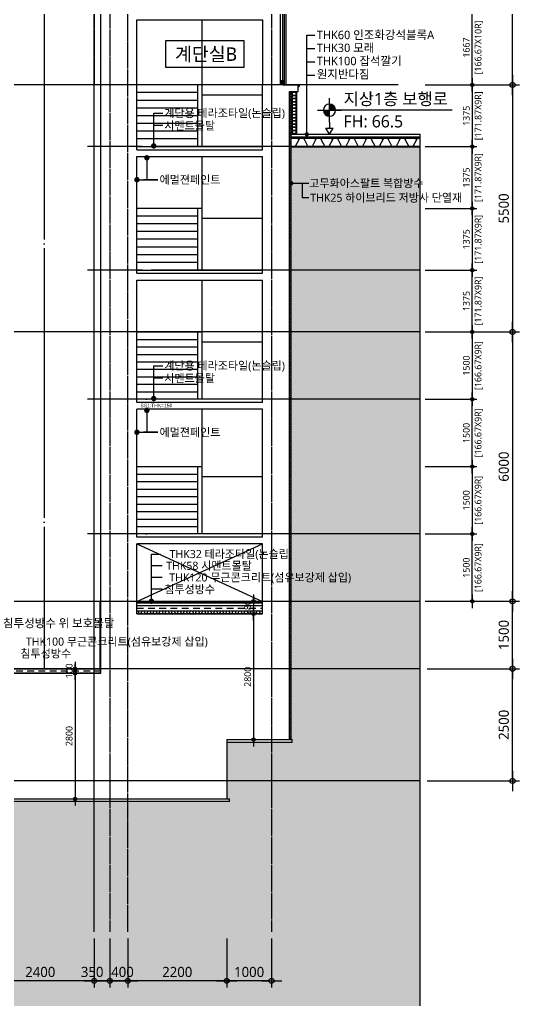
# Model space of a CAD drawing. Header units: millimetres. Extents: x 81033 to 452328, y -17390 to 42241.
# Drawn here: x 351271 to 362398, y -6043 to 15798 of the extents above; entities that cross this region are included whole.
import ezdxf
from ezdxf.enums import TextEntityAlignment as Align

# ---------------------------------------------------------------- set-up
doc = ezdxf.new("R2010")
doc.units = ezdxf.units.MM
doc.header["$LTSCALE"] = 100
doc.header["$MEASUREMENT"] = 0
doc.header["$PDSIZE"] = -10
doc.linetypes.add('CEN', pattern=[62, 60, -1, 0, -1])
doc.linetypes.add('HID', pattern=[2.5, 1.5, -1])
doc.layers.get('0').update_dxf_attribs({"linetype": 'CONTINUOUS'})
doc.layers.get('Defpoints').update_dxf_attribs({"color": 171, "linetype": 'CONTINUOUS'})
for name, color, linetype in [('CEN', 1, 'CEN'), ('CEN(ST)', 1, 'CEN'), ('CON', 2, 'CONTINUOUS'), ('FIN', 8, 'CONTINUOUS'), ('FIN(아스콘)', 3, 'CONTINUOUS'), ('FIN(패널-T75 글라스울)', 6, 'CONTINUOUS'), ('FIN-2', 9, 'CONTINUOUS'), ('HAT 254', 254, 'CONTINUOUS'), ('HAT-252', 252, 'CONTINUOUS'), ('INS', 251, 'BATTING'), ('LED', 7, 'CONTINUOUS'), ('NDIM', 7, 'CONTINUOUS'), ('SYM', 7, 'CONTINUOUS'), ('TEXT(AXIS)', 2, 'CONTINUOUS'), ('TEXT(MIN)', 7, 'CONTINUOUS'), ('TEXT(노트)', 7, 'CONTINUOUS'), ('TEXT(실명)', 3, 'CONTINUOUS'), ('WAL', 3, 'CONTINUOUS'), ('wire-meshes', 1, 'CONTINUOUS'), ('배수판', 5, 'CONTINUOUS'), ('스틸', 8, 'CONTINUOUS')]:
    doc.layers.add(name, color=color, linetype=linetype)
doc.styles.add('CGS', font='cgse', dxfattribs={"bigfont": 'cgs'})
doc.styles.add('나눔바른고딕', font='NanumBarunGothic.ttf')
doc.linetypes.add('BATTING', pattern='A,0.0001,-0.1,[134,ltypeshp.shx,S=0.1,R=0,X=-0.1,Y=0],-0.2,[134,ltypeshp.shx,S=0.1,R=180,X=0.1,Y=0],-0.1', length=0.4001)
doc.dimstyles.new('NDIM 1200', dxfattribs={"dimscale": 75, "dimtxt": 3, "dimasz": 1, "dimexe": 2, "dimexo": 2, "dimgap": 1, "dimtad": 1, "dimdec": 0, "dimdsep": 46, "dimtxsty": 'CGS', "dimblk": 'DOT0', "dimcen": 1, "dimdle": 8, "dimclrd": 256, "dimclre": 256, "dimclrt": 256, "dimadec": 0, "dimazin": 0, "dimtfac": 1, "dimtdec": 0, "dimtix": 1, "dimtmove": 2, "dimatfit": 3, "dimldrblk": 'DOT0', "dimfxl": 1, "dimtolj": 1, "dimtzin": 0, "dimlwd": -1, "dimlwe": -1, "dimarcsym": 0})

# ---------------------------------------------------------------- blocks, each defined once
blk = doc.blocks.new('DOT0')
blk.add_line((-3, 0), (3, 0))
at = {"color": 6}
blk.add_circle((0, 0), 0.75, dxfattribs=at)
blk = doc.blocks.new('*D1021')
at = {"layer": 'Defpoints', "color": 0, "ltscale": 0.4, "transparency": 16777216}
for p in [(360198, 5844), (360198, 4344), (361348, 4344)]:
    blk.add_point(p, dxfattribs=at)
at = {"layer": 'NDIM', "ltscale": 0.4, "transparency": 16777216}
for p, q in [((360298, 5844), (361448, 5844)), ((361348, 5794), (361348, 4394)), ((360298, 4344), (361448, 4344))]:
    blk.add_line(p, q, dxfattribs=at)
at = {"layer": 'NDIM', "ltscale": 0.4, "transparency": 16777216, "xscale": 50, "yscale": 50, "zscale": 50}
for p, rotation in [((361348, 5844), 90), ((361348, 4344), 270)]:
    blk.add_blockref('DOT0', p, dxfattribs=dict(at, rotation=rotation))
at = {"layer": 'NDIM', "ltscale": 0.4, "transparency": 16777216, "char_height": 150, "attachment_point": 5, "rotation": 90, "style": '나눔바른고딕'}
for s, insert in [('\\A1;[166.67X9R]', (361495, 5094)), ('\\A1;1500', (361217, 5094))]:
    blk.add_mtext(s, dxfattribs=dict(at, insert=insert))
blk = doc.blocks.new('*D1022')
at = {"layer": 'Defpoints', "color": 0, "ltscale": 0.4, "transparency": 16777216}
for p in [(360198, 8844), (360198, 7344), (361348, 7344)]:
    blk.add_point(p, dxfattribs=at)
at = {"layer": 'NDIM', "ltscale": 0.4, "transparency": 16777216}
for p, q in [((360298, 8844), (361448, 8844)), ((361348, 8794), (361348, 7394)), ((360298, 7344), (361448, 7344))]:
    blk.add_line(p, q, dxfattribs=at)
at = {"layer": 'NDIM', "ltscale": 0.4, "transparency": 16777216, "xscale": 50, "yscale": 50, "zscale": 50}
for p, rotation in [((361348, 8844), 90), ((361348, 7344), 270)]:
    blk.add_blockref('DOT0', p, dxfattribs=dict(at, rotation=rotation))
at = {"layer": 'NDIM', "ltscale": 0.4, "transparency": 16777216, "char_height": 150, "attachment_point": 5, "rotation": 90, "style": '나눔바른고딕'}
for s, insert in [('\\A1;[166.67X9R]', (361495, 8094)), ('\\A1;1500', (361217, 8094))]:
    blk.add_mtext(s, dxfattribs=dict(at, insert=insert))
blk = doc.blocks.new('*D1023')
at = {"layer": 'Defpoints', "color": 0, "ltscale": 0.4, "transparency": 16777216}
for p in [(360198, 11594), (360198, 10219), (361348, 10219)]:
    blk.add_point(p, dxfattribs=at)
at = {"layer": 'NDIM', "ltscale": 0.4, "transparency": 16777216}
for p, q in [((360298, 11594), (361448, 11594)), ((361348, 11544), (361348, 10269)), ((360298, 10219), (361448, 10219))]:
    blk.add_line(p, q, dxfattribs=at)
at = {"layer": 'NDIM', "ltscale": 0.4, "transparency": 16777216, "xscale": 50, "yscale": 50, "zscale": 50}
for p, rotation in [((361348, 11594), 90), ((361348, 10219), 270)]:
    blk.add_blockref('DOT0', p, dxfattribs=dict(at, rotation=rotation))
at = {"layer": 'NDIM', "ltscale": 0.4, "transparency": 16777216, "char_height": 150, "attachment_point": 5, "rotation": 90, "style": '나눔바른고딕'}
for s, insert in [('\\A1;[171.87X9R]', (361495, 10906)), ('\\A1;1375', (361217, 10906))]:
    blk.add_mtext(s, dxfattribs=dict(at, insert=insert))
blk = doc.blocks.new('*D1024')
at = {"layer": 'Defpoints', "color": 0, "ltscale": 0.4, "transparency": 16777216}
for p in [(360198, 14344), (360198, 12969), (361348, 12969)]:
    blk.add_point(p, dxfattribs=at)
at = {"layer": 'NDIM', "ltscale": 0.4, "transparency": 16777216}
for p, q in [((360298, 14344), (361448, 14344)), ((361348, 14294), (361348, 13019)), ((360298, 12969), (361448, 12969))]:
    blk.add_line(p, q, dxfattribs=at)
at = {"layer": 'NDIM', "ltscale": 0.4, "transparency": 16777216, "xscale": 50, "yscale": 50, "zscale": 50}
for p, rotation in [((361348, 14344), 90), ((361348, 12969), 270)]:
    blk.add_blockref('DOT0', p, dxfattribs=dict(at, rotation=rotation))
at = {"layer": 'NDIM', "ltscale": 0.4, "transparency": 16777216, "char_height": 150, "attachment_point": 5, "rotation": 90, "style": '나눔바른고딕'}
for s, insert in [('\\A1;[171.87X9R]', (361495, 13656)), ('\\A1;1375', (361217, 13656))]:
    blk.add_mtext(s, dxfattribs=dict(at, insert=insert))
blk = doc.blocks.new('*D1036')
at = {"layer": 'Defpoints', "color": 0, "ltscale": 0.4, "transparency": 16777216}
for p in [(360198, 16011), (361348, 16011), (360198, 14344)]:
    blk.add_point(p, dxfattribs=at)
at = {"layer": 'NDIM', "ltscale": 0.4, "transparency": 16777216}
for p, q in [((360298, 16011), (361448, 16011)), ((361348, 14394), (361348, 15961)), ((360298, 14344), (361448, 14344))]:
    blk.add_line(p, q, dxfattribs=at)
at = {"layer": 'NDIM', "ltscale": 0.4, "transparency": 16777216, "xscale": 50, "yscale": 50, "zscale": 50}
for p, rotation in [((361348, 16011), 90), ((361348, 14344), 270)]:
    blk.add_blockref('DOT0', p, dxfattribs=dict(at, rotation=rotation))
at = {"layer": 'NDIM', "ltscale": 0.4, "transparency": 16777216, "char_height": 150, "attachment_point": 5, "rotation": 90, "style": '나눔바른고딕'}
for s, insert in [('\\A1;[166.67X10R]', (361495, 15177)), ('\\A1;1667', (361217, 15177))]:
    blk.add_mtext(s, dxfattribs=dict(at, insert=insert))
blk = doc.blocks.new('*D1037')
at = {"layer": 'Defpoints', "color": 0, "ltscale": 0.4, "transparency": 16777216}
for p in [(360198, 12969), (361348, 12969), (360198, 11594)]:
    blk.add_point(p, dxfattribs=at)
at = {"layer": 'NDIM', "ltscale": 0.4, "transparency": 16777216}
for p, q in [((360298, 12969), (361448, 12969)), ((361348, 11644), (361348, 12919)), ((360298, 11594), (361448, 11594))]:
    blk.add_line(p, q, dxfattribs=at)
at = {"layer": 'NDIM', "ltscale": 0.4, "transparency": 16777216, "xscale": 50, "yscale": 50, "zscale": 50}
for p, rotation in [((361348, 12969), 90), ((361348, 11594), 270)]:
    blk.add_blockref('DOT0', p, dxfattribs=dict(at, rotation=rotation))
at = {"layer": 'NDIM', "ltscale": 0.4, "transparency": 16777216, "char_height": 150, "attachment_point": 5, "rotation": 90, "style": '나눔바른고딕'}
for s, insert in [('\\A1;[171.87X9R]', (361495, 12281)), ('\\A1;1375', (361217, 12281))]:
    blk.add_mtext(s, dxfattribs=dict(at, insert=insert))
blk = doc.blocks.new('*D1038')
at = {"layer": 'Defpoints', "color": 0, "ltscale": 0.4, "transparency": 16777216}
for p in [(360198, 10219), (361348, 10219), (360198, 8844)]:
    blk.add_point(p, dxfattribs=at)
at = {"layer": 'NDIM', "ltscale": 0.4, "transparency": 16777216}
for p, q in [((360298, 10219), (361448, 10219)), ((361348, 8894), (361348, 10169)), ((360298, 8844), (361448, 8844))]:
    blk.add_line(p, q, dxfattribs=at)
at = {"layer": 'NDIM', "ltscale": 0.4, "transparency": 16777216, "xscale": 50, "yscale": 50, "zscale": 50}
for p, rotation in [((361348, 10219), 90), ((361348, 8844), 270)]:
    blk.add_blockref('DOT0', p, dxfattribs=dict(at, rotation=rotation))
at = {"layer": 'NDIM', "ltscale": 0.4, "transparency": 16777216, "char_height": 150, "attachment_point": 5, "rotation": 90, "style": '나눔바른고딕'}
for s, insert in [('\\A1;[171.87X9R]', (361495, 9531)), ('\\A1;1375', (361217, 9531))]:
    blk.add_mtext(s, dxfattribs=dict(at, insert=insert))
blk = doc.blocks.new('*D1039')
at = {"layer": 'Defpoints', "color": 0, "ltscale": 0.4, "transparency": 16777216}
for p in [(360198, 7344), (361348, 7344), (360198, 5844)]:
    blk.add_point(p, dxfattribs=at)
at = {"layer": 'NDIM', "ltscale": 0.4, "transparency": 16777216}
for p, q in [((360298, 7344), (361448, 7344)), ((361348, 5894), (361348, 7294)), ((360298, 5844), (361448, 5844))]:
    blk.add_line(p, q, dxfattribs=at)
at = {"layer": 'NDIM', "ltscale": 0.4, "transparency": 16777216, "xscale": 50, "yscale": 50, "zscale": 50}
for p, rotation in [((361348, 7344), 90), ((361348, 5844), 270)]:
    blk.add_blockref('DOT0', p, dxfattribs=dict(at, rotation=rotation))
at = {"layer": 'NDIM', "ltscale": 0.4, "transparency": 16777216, "char_height": 150, "attachment_point": 5, "rotation": 90, "style": '나눔바른고딕'}
for s, insert in [('\\A1;[166.67X9R]', (361495, 6594)), ('\\A1;1500', (361217, 6594))]:
    blk.add_mtext(s, dxfattribs=dict(at, insert=insert))
blk = doc.blocks.new('*D1040')
at = {"layer": 'Defpoints', "color": 0, "ltscale": 0.4, "transparency": 16777216}
for p in [(360198, 4344), (361348, 4344), (360198, 2844)]:
    blk.add_point(p, dxfattribs=at)
at = {"layer": 'NDIM', "ltscale": 0.4, "transparency": 16777216}
for p, q in [((360298, 4344), (361448, 4344)), ((361348, 2894), (361348, 4294)), ((360298, 2844), (361448, 2844))]:
    blk.add_line(p, q, dxfattribs=at)
at = {"layer": 'NDIM', "ltscale": 0.4, "transparency": 16777216, "xscale": 50, "yscale": 50, "zscale": 50}
for p, rotation in [((361348, 4344), 90), ((361348, 2844), 270)]:
    blk.add_blockref('DOT0', p, dxfattribs=dict(at, rotation=rotation))
at = {"layer": 'NDIM', "ltscale": 0.4, "transparency": 16777216, "char_height": 150, "attachment_point": 5, "rotation": 90, "style": '나눔바른고딕'}
for s, insert in [('\\A1;[166.67X9R]', (361495, 3594)), ('\\A1;1500', (361217, 3594))]:
    blk.add_mtext(s, dxfattribs=dict(at, insert=insert))
blk = doc.blocks.new('*D1042')
at = {"layer": 'Defpoints', "color": 0, "ltscale": 0.4, "transparency": 16777216}
for p in [(360198, 24344), (362248, 24344), (360198, 14344)]:
    blk.add_point(p, dxfattribs=at)
at = {"layer": 'NDIM', "ltscale": 0.4, "transparency": 16777216}
for p, q in [((360348, 24344), (362398, 24344)), ((362248, 14419), (362248, 24269)), ((360348, 14344), (362398, 14344))]:
    blk.add_line(p, q, dxfattribs=at)
at = {"layer": 'NDIM', "ltscale": 0.4, "transparency": 16777216, "xscale": 75, "yscale": 75, "zscale": 75}
for p, rotation in [((362248, 24344), 90), ((362248, 14344), 270)]:
    blk.add_blockref('DOT0', p, dxfattribs=dict(at, rotation=rotation))
at = {"layer": 'NDIM', "ltscale": 0.4, "transparency": 16777216, "insert": (362051, 19344), "char_height": 225, "attachment_point": 5, "rotation": 90, "style": '나눔바른고딕'}
blk.add_mtext('\\A1;10000', dxfattribs=at)
blk = doc.blocks.new('*D1043')
at = {"layer": 'Defpoints', "color": 0, "ltscale": 0.4, "transparency": 16777216}
for p in [(360198, 14344), (360198, 8844), (362248, 8844)]:
    blk.add_point(p, dxfattribs=at)
at = {"layer": 'NDIM', "ltscale": 0.4, "transparency": 16777216}
for p, q in [((360348, 14344), (362398, 14344)), ((362248, 14269), (362248, 8919)), ((360348, 8844), (362398, 8844))]:
    blk.add_line(p, q, dxfattribs=at)
at = {"layer": 'NDIM', "ltscale": 0.4, "transparency": 16777216, "xscale": 75, "yscale": 75, "zscale": 75}
for p, rotation in [((362248, 14344), 90), ((362248, 8844), 270)]:
    blk.add_blockref('DOT0', p, dxfattribs=dict(at, rotation=rotation))
at = {"layer": 'NDIM', "ltscale": 0.4, "transparency": 16777216, "insert": (362051, 11594), "char_height": 225, "attachment_point": 5, "rotation": 90, "style": '나눔바른고딕'}
blk.add_mtext('\\A1;5500', dxfattribs=at)
blk = doc.blocks.new('*D1044')
at = {"layer": 'Defpoints', "color": 0, "ltscale": 0.4, "transparency": 16777216}
for p in [(360198, 8844), (360198, 2844), (362248, 2844)]:
    blk.add_point(p, dxfattribs=at)
at = {"layer": 'NDIM', "ltscale": 0.4, "transparency": 16777216}
for p, q in [((360348, 8844), (362398, 8844)), ((362248, 8769), (362248, 2919)), ((360348, 2844), (362398, 2844))]:
    blk.add_line(p, q, dxfattribs=at)
at = {"layer": 'NDIM', "ltscale": 0.4, "transparency": 16777216, "xscale": 75, "yscale": 75, "zscale": 75}
for p, rotation in [((362248, 8844), 90), ((362248, 2844), 270)]:
    blk.add_blockref('DOT0', p, dxfattribs=dict(at, rotation=rotation))
at = {"layer": 'NDIM', "ltscale": 0.4, "transparency": 16777216, "insert": (362051, 5844), "char_height": 225, "attachment_point": 5, "rotation": 90, "style": '나눔바른고딕'}
blk.add_mtext('\\A1;6000', dxfattribs=at)
blk = doc.blocks.new('*D1045')
at = {"layer": 'Defpoints', "color": 0, "ltscale": 0.4, "transparency": 16777216}
for p in [(360198, 2844), (362248, 2844), (360198, 1344)]:
    blk.add_point(p, dxfattribs=at)
at = {"layer": 'NDIM', "ltscale": 0.4, "transparency": 16777216}
for p, q in [((360348, 2844), (362398, 2844)), ((362248, 1419), (362248, 2769)), ((360348, 1344), (362398, 1344))]:
    blk.add_line(p, q, dxfattribs=at)
at = {"layer": 'NDIM', "ltscale": 0.4, "transparency": 16777216, "xscale": 75, "yscale": 75, "zscale": 75}
for p, rotation in [((362248, 2844), 90), ((362248, 1344), 270)]:
    blk.add_blockref('DOT0', p, dxfattribs=dict(at, rotation=rotation))
at = {"layer": 'NDIM', "ltscale": 0.4, "transparency": 16777216, "insert": (362051, 2094), "char_height": 225, "attachment_point": 5, "rotation": 90, "style": '나눔바른고딕'}
blk.add_mtext('\\A1;1500', dxfattribs=at)
blk = doc.blocks.new('*D1046')
at = {"layer": 'Defpoints', "color": 0, "ltscale": 0.4, "transparency": 16777216}
for p in [(360198, 1344), (362248, 1344), (360198, -1156)]:
    blk.add_point(p, dxfattribs=at)
at = {"layer": 'NDIM', "ltscale": 0.4, "transparency": 16777216}
for p, q in [((360348, 1344), (362398, 1344)), ((362248, -1081), (362248, 1269)), ((360348, -1156), (362398, -1156))]:
    blk.add_line(p, q, dxfattribs=at)
at = {"layer": 'NDIM', "ltscale": 0.4, "transparency": 16777216, "xscale": 75, "yscale": 75, "zscale": 75}
for p, rotation in [((362248, 1344), 90), ((362248, -1156), 270)]:
    blk.add_blockref('DOT0', p, dxfattribs=dict(at, rotation=rotation))
at = {"layer": 'NDIM', "ltscale": 0.4, "transparency": 16777216, "insert": (362051, 94), "char_height": 225, "attachment_point": 5, "rotation": 90, "style": '나눔바른고딕'}
blk.add_mtext('\\A1;2500', dxfattribs=at)
blk = doc.blocks.new('A$C19853FC8')
at = {"layer": 'SYM'}
for p, q in [((1800, 0), (1800, 3600)), ((3600, 1800), (0, 1800))]:
    blk.add_line(p, q, dxfattribs=at)
blk.add_circle((1800, 1800), 900, dxfattribs=at)
for points in [[(900, 1800), (1800, 2700), (914, 1959), (1643, 2686)], [(914, 1959), (1643, 2686), (954, 2112), (1492, 2646)], [(954, 2112), (1492, 2646), (1025, 2260), (1346, 2576)], [(1025, 2260), (1346, 2576), (1109, 2378), (1222, 2491)], [(1800, 900), (2700, 1800), (1959, 914), (2686, 1643)], [(1959, 914), (2686, 1643), (2112, 954), (2646, 1492)], [(2112, 954), (2646, 1492), (2260, 1025), (2576, 1346)], [(2260, 1025), (2576, 1346), (2378, 1109), (2491, 1222)]]:
    blk.add_solid(points, dxfattribs=at)
at = {"layer": 'SYM', "linetype": 'Continuous'}
for points in [[(1800, 2700), (1800, 1800), (900, 1800)], [(2700, 1800), (1800, 900), (1800, 1800)]]:
    blk.add_solid(points, dxfattribs=at)
blk = doc.blocks.new('*D1131')
at = {"layer": 'Defpoints', "color": 0, "ltscale": 0.4, "transparency": 16777216}
for p in [(350531, -4515), (352931, -4515), (350531, -5608)]:
    blk.add_point(p, dxfattribs=at)
at = {"layer": 'NDIM', "ltscale": 0.4, "transparency": 16777216}
for p, q in [((350531, -4665), (350531, -5758)), ((352931, -4665), (352931, -5758)), ((352856, -5608), (350606, -5608))]:
    blk.add_line(p, q, dxfattribs=at)
at = {"layer": 'NDIM', "ltscale": 0.4, "transparency": 16777216, "xscale": 75, "yscale": 75, "zscale": 75, "rotation": 180}
blk.add_blockref('DOT0', (350531, -5608), dxfattribs=at)
at = {"layer": 'NDIM', "ltscale": 0.4, "transparency": 16777216, "xscale": 75, "yscale": 75, "zscale": 75}
blk.add_blockref('DOT0', (352931, -5608), dxfattribs=at)
at = {"layer": 'NDIM', "ltscale": 0.4, "transparency": 16777216, "insert": (351731, -5411), "char_height": 225, "attachment_point": 5, "style": '나눔바른고딕'}
blk.add_mtext('\\A1;2400', dxfattribs=at)
blk = doc.blocks.new('*D1132')
at = {"layer": 'Defpoints', "color": 0, "ltscale": 0.4, "transparency": 16777216}
for p in [(352931, -4515), (353281, -4515), (352931, -5608)]:
    blk.add_point(p, dxfattribs=at)
at = {"layer": 'NDIM', "ltscale": 0.4, "transparency": 16777216}
for p, q in [((352931, -4665), (352931, -5758)), ((353281, -4665), (353281, -5758)), ((353206, -5608), (353006, -5608))]:
    blk.add_line(p, q, dxfattribs=at)
at = {"layer": 'NDIM', "ltscale": 0.4, "transparency": 16777216, "xscale": 75, "yscale": 75, "zscale": 75, "rotation": 180}
blk.add_blockref('DOT0', (352931, -5608), dxfattribs=at)
at = {"layer": 'NDIM', "ltscale": 0.4, "transparency": 16777216, "xscale": 75, "yscale": 75, "zscale": 75}
blk.add_blockref('DOT0', (353281, -5608), dxfattribs=at)
at = {"layer": 'NDIM', "ltscale": 0.4, "transparency": 16777216, "insert": (352886, -5410), "char_height": 225, "attachment_point": 5, "style": '나눔바른고딕'}
blk.add_mtext('\\A1;350', dxfattribs=at)
blk = doc.blocks.new('*D1133')
at = {"layer": 'Defpoints', "color": 0, "ltscale": 0.4, "transparency": 16777216}
for p in [(353281, -4515), (353681, -4515), (353281, -5608)]:
    blk.add_point(p, dxfattribs=at)
at = {"layer": 'NDIM', "ltscale": 0.4, "transparency": 16777216}
for p, q in [((353281, -4665), (353281, -5758)), ((353681, -4665), (353681, -5758)), ((353606, -5608), (353356, -5608))]:
    blk.add_line(p, q, dxfattribs=at)
at = {"layer": 'NDIM', "ltscale": 0.4, "transparency": 16777216, "xscale": 75, "yscale": 75, "zscale": 75, "rotation": 180}
blk.add_blockref('DOT0', (353281, -5608), dxfattribs=at)
at = {"layer": 'NDIM', "ltscale": 0.4, "transparency": 16777216, "xscale": 75, "yscale": 75, "zscale": 75}
blk.add_blockref('DOT0', (353681, -5608), dxfattribs=at)
at = {"layer": 'NDIM', "ltscale": 0.4, "transparency": 16777216, "insert": (353561, -5410), "char_height": 225, "attachment_point": 5, "style": '나눔바른고딕'}
blk.add_mtext('\\A1;400', dxfattribs=at)
blk = doc.blocks.new('*D1134')
at = {"layer": 'Defpoints', "color": 0, "ltscale": 0.4, "transparency": 16777216}
for p in [(353681, -4515), (355881, -4515), (353681, -5608)]:
    blk.add_point(p, dxfattribs=at)
at = {"layer": 'NDIM', "ltscale": 0.4, "transparency": 16777216}
for p, q in [((353681, -4665), (353681, -5758)), ((355881, -4665), (355881, -5758)), ((355806, -5608), (353756, -5608))]:
    blk.add_line(p, q, dxfattribs=at)
at = {"layer": 'NDIM', "ltscale": 0.4, "transparency": 16777216, "xscale": 75, "yscale": 75, "zscale": 75, "rotation": 180}
blk.add_blockref('DOT0', (353681, -5608), dxfattribs=at)
at = {"layer": 'NDIM', "ltscale": 0.4, "transparency": 16777216, "xscale": 75, "yscale": 75, "zscale": 75}
blk.add_blockref('DOT0', (355881, -5608), dxfattribs=at)
at = {"layer": 'NDIM', "ltscale": 0.4, "transparency": 16777216, "insert": (354781, -5411), "char_height": 225, "attachment_point": 5, "style": '나눔바른고딕'}
blk.add_mtext('\\A1;2200', dxfattribs=at)
blk = doc.blocks.new('*D1139')
at = {"layer": 'Defpoints', "color": 0, "ltscale": 0.4, "transparency": 16777216}
for p in [(352080, 1344, 0), (352080, 1244, 0), (352505, 1244, 0)]:
    blk.add_point(p, dxfattribs=at)
at = {"layer": 'NDIM', "ltscale": 0.4, "transparency": 16777216}
for p, q in [((352180, 1344, 0), (352605, 1344, 0)), ((352505, 1394, 0), (352505, 1444, 0)), ((352505, 1344, 0), (352505, 1244, 0)), ((352180, 1244, 0), (352605, 1244, 0)), ((352505, 1194, 0), (352505, 1144, 0))]:
    blk.add_line(p, q, dxfattribs=at)
at = {"layer": 'NDIM', "ltscale": 0.4, "transparency": 16777216, "xscale": 50, "yscale": 50, "zscale": 50}
for p, rotation in [((352505, 1344, 0), 270), ((352505, 1244, 0), 90)]:
    blk.add_blockref('DOT0', p, dxfattribs=dict(at, rotation=rotation))
at = {"layer": 'NDIM', "ltscale": 0.4, "transparency": 16777216, "insert": (352374, 1294, 0), "char_height": 150, "attachment_point": 5, "rotation": 90, "style": '나눔바른고딕'}
blk.add_mtext('\\A1;100', dxfattribs=at)
blk = doc.blocks.new('*D1140')
at = {"layer": 'Defpoints', "color": 0, "ltscale": 0.4, "transparency": 16777216}
for p in [(352080, 1244, 0), (352080, -1556, 0), (352505, -1556, 0)]:
    blk.add_point(p, dxfattribs=at)
at = {"layer": 'NDIM', "ltscale": 0.4, "transparency": 16777216}
for p, q in [((352180, 1244, 0), (352605, 1244, 0)), ((352505, 1194, 0), (352505, -1506, 0)), ((352180, -1556, 0), (352605, -1556, 0))]:
    blk.add_line(p, q, dxfattribs=at)
at = {"layer": 'NDIM', "ltscale": 0.4, "transparency": 16777216, "xscale": 50, "yscale": 50, "zscale": 50}
for p, rotation in [((352505, 1244, 0), 90), ((352505, -1556, 0), 270)]:
    blk.add_blockref('DOT0', p, dxfattribs=dict(at, rotation=rotation))
at = {"layer": 'NDIM', "ltscale": 0.4, "transparency": 16777216, "insert": (352374, -156, 0), "char_height": 150, "attachment_point": 5, "rotation": 90, "style": '나눔바른고딕'}
blk.add_mtext('\\A1;2800', dxfattribs=at)
blk = doc.blocks.new('*D1144')
at = {"layer": 'Defpoints', "color": 0, "ltscale": 0.4, "transparency": 16777216}
for p in [(356056, 2844, 0), (356056, 2564, 0), (356481, 2564, 0)]:
    blk.add_point(p, dxfattribs=at)
at = {"layer": 'NDIM', "ltscale": 0.4, "transparency": 16777216}
for p, q in [((356156, 2844, 0), (356581, 2844, 0)), ((356481, 2894, 0), (356481, 2944, 0)), ((356481, 2844, 0), (356481, 2564, 0)), ((356156, 2564, 0), (356581, 2564, 0)), ((356481, 2514, 0), (356481, 2464, 0))]:
    blk.add_line(p, q, dxfattribs=at)
at = {"layer": 'NDIM', "ltscale": 0.4, "transparency": 16777216, "xscale": 50, "yscale": 50, "zscale": 50}
for p, rotation in [((356481, 2844, 0), 270), ((356481, 2564, 0), 90)]:
    blk.add_blockref('DOT0', p, dxfattribs=dict(at, rotation=rotation))
at = {"layer": 'NDIM', "ltscale": 0.4, "transparency": 16777216, "insert": (356350, 2704, 0), "char_height": 150, "attachment_point": 5, "rotation": 90, "style": '나눔바른고딕'}
blk.add_mtext('\\A1;280', dxfattribs=at)
blk = doc.blocks.new('*D1143')
at = {"layer": 'Defpoints', "color": 0, "ltscale": 0.4, "transparency": 16777216}
for p in [(356056, 2564, 0), (356056, -236, 0), (356481, -236, 0)]:
    blk.add_point(p, dxfattribs=at)
at = {"layer": 'NDIM', "ltscale": 0.4, "transparency": 16777216}
for p, q in [((356156, 2564, 0), (356581, 2564, 0)), ((356481, 2514, 0), (356481, -186, 0)), ((356156, -236, 0), (356581, -236, 0))]:
    blk.add_line(p, q, dxfattribs=at)
at = {"layer": 'NDIM', "ltscale": 0.4, "transparency": 16777216, "xscale": 50, "yscale": 50, "zscale": 50}
for p, rotation in [((356481, 2564, 0), 90), ((356481, -236, 0), 270)]:
    blk.add_blockref('DOT0', p, dxfattribs=dict(at, rotation=rotation))
at = {"layer": 'NDIM', "ltscale": 0.4, "transparency": 16777216, "insert": (356350, 1164, 0), "char_height": 150, "attachment_point": 5, "rotation": 90, "style": '나눔바른고딕'}
blk.add_mtext('\\A1;2800', dxfattribs=at)
blk = doc.blocks.new('*D1201')
at = {"layer": 'Defpoints', "color": 0, "ltscale": 0.4, "transparency": 16777216}
for p in [(355881, -4515), (356881, -4515), (355881, -5608)]:
    blk.add_point(p, dxfattribs=at)
at = {"layer": 'NDIM', "ltscale": 0.4, "transparency": 16777216}
for p, q in [((355881, -4665), (355881, -5758)), ((356881, -4665), (356881, -5758)), ((356806, -5608), (355956, -5608))]:
    blk.add_line(p, q, dxfattribs=at)
at = {"layer": 'NDIM', "ltscale": 0.4, "transparency": 16777216, "xscale": 75, "yscale": 75, "zscale": 75, "rotation": 180}
blk.add_blockref('DOT0', (355881, -5608), dxfattribs=at)
at = {"layer": 'NDIM', "ltscale": 0.4, "transparency": 16777216, "xscale": 75, "yscale": 75, "zscale": 75}
blk.add_blockref('DOT0', (356881, -5608), dxfattribs=at)
at = {"layer": 'NDIM', "ltscale": 0.4, "transparency": 16777216, "insert": (356381, -5411), "char_height": 225, "attachment_point": 5, "style": '나눔바른고딕'}
blk.add_mtext('\\A1;1000', dxfattribs=at)

msp = doc.modelspace()

# ---------------------------------------------------------------- hatches: boundary and pattern name
at = {"layer": 'HAT 254', "ltscale": 1000}
h = msp.add_hatch(color=256, dxfattribs=at)
h.dxf.hatch_style = 1
h.paths.add_polyline_path([(360189.9, 12954.1), (357316.1, 12954.1), (357316.1, -236.1), (357341.1, -236.1), (357341.1, -296.1), (355881.1, -296.1), (355881.1, -1556.1), (355941.1, -1556.1), (355941.1, -1616.1), (344881.1, -1616.1), (344881.1, -4056.1), (344941.1, -4056.1), (344941.1, -4116.1), (337946.1, -4116.1), (337946.1, -4056.1), (337970.8, 1233.9), (336427.9, 1233.9), (336427.9, -4116.1), (336427.9, -6816.1), (360189.9, -6816.1)])

# ---------------------------------------------------------------- linework, layer by layer
for p, q in [((357664.2, 15157.2), (357845.5, 15157.2)), ((357664.2, 14859.4), (357845.5, 14859.4)), ((357664.2, 14561.6), (357845.5, 14561.6))]:
    msp.add_line(p, q)
at = {"color": 1, "linetype": 'ByBlock'}
for p, q in [((357083.4, 14441.6), (357128.8, 14346.2)), ((357083.4, 14346.2), (357128.8, 14441.6))]:
    msp.add_line(p, q, dxfattribs=at)
at = {"ltscale": 10000}
for p, q in [((358170.4, 13243.9), (358089.8, 13383.5)), ((358089.8, 13383.5), (358251.1, 13383.5)), ((358170.4, 13512.2), (358170.4, 13383.5)), ((358170.4, 13383.5), (358170.4, 13398.4)), ((358170.4, 13243.9), (358251.1, 13383.5))]:
    msp.add_line(p, q, dxfattribs=at)
msp.add_lwpolyline([(354525.6, 15335), (356265, 15335), (356265, 14735), (354525.6, 14735)], close=True, dxfattribs=at)
at = {"color": 8}
for points in [[(357501, 13154.1), (357401.1, 12954.1)], [(357489.5, 13131), (357475.3, 13154.1)], [(357596.8, 13154.1), (357696.8, 12954.1)], [(357608.4, 13131), (357622.5, 13154.1)], [(357875.1, 13154.1), (357775.1, 12954.1)], [(357863.5, 13131), (357849.4, 13154.1)], [(357970.9, 13154.1), (358070.8, 12954.1)], [(357982.4, 13131), (357996.6, 13154.1)], [(358249.1, 13154.1), (358149.1, 12954.1)], [(358237.6, 13131), (358223.4, 13154.1)], [(358344.9, 13154.1), (358444.9, 12954.1)], [(358356.4, 13131), (358370.6, 13154.1)], [(358623.1, 13154.1), (358523.2, 12954.1)], [(358611.6, 13131), (358597.4, 13154.1)], [(358718.9, 13154.1), (358818.9, 12954.1)], [(358730.5, 13131), (358744.6, 13154.1)], [(358997.2, 13154.1), (358897.2, 12954.1)], [(358985.6, 13131), (358971.5, 13154.1)], [(359092.9, 13154.1), (359192.9, 12954.1)], [(359104.5, 13131), (359118.7, 13154.1)], [(359371.2, 13154.1), (359271.2, 12954.1)], [(359359.7, 13131), (359345.5, 13154.1)], [(359467, 13154.1), (359567, 12954.1)], [(359478.5, 13131), (359492.7, 13154.1)], [(359745.2, 13154.1), (359645.3, 12954.1)], [(359733.7, 13131), (359719.5, 13154.1)], [(359841, 13154.1), (359941, 12954.1)], [(359852.6, 13131), (359866.7, 13154.1)], [(360119.3, 13154.1), (360019.3, 12954.1)], [(360107.7, 13131), (360093.6, 13154.1)], [(357430.7, 12953.5), (357414.3, 12980.6)], [(357666.8, 12954.1), (357683.2, 12981.2)], [(357804.7, 12953.5), (357788.4, 12980.6)], [(358040.9, 12954.1), (358057.2, 12981.2)], [(358178.8, 12953.5), (358162.4, 12980.6)], [(358414.9, 12954.1), (358431.2, 12981.2)], [(358552.8, 12953.5), (358536.4, 12980.6)], [(358788.9, 12954.1), (358805.3, 12981.2)], [(358926.8, 12953.5), (358910.5, 12980.6)], [(359162.9, 12954.1), (359179.3, 12981.2)], [(359300.8, 12953.5), (359284.5, 12980.6)], [(359537, 12954.1), (359553.3, 12981.2)], [(359674.9, 12953.5), (359658.5, 12980.6)], [(359911, 12954.1), (359927.3, 12981.2)], [(360048.9, 12953.5), (360032.6, 12980.6)]]:
    msp.add_lwpolyline(points, dxfattribs=at)
at = {"layer": 'CEN', "ltscale": 10000}
for p, q in [((352931.1, -4515.5), (352931.1, 18083.2)), ((359698, 14343.9), (336308.6, 14343.9)), ((360198, 8843.9), (336308.6, 8843.9)), ((360198, 2843.9), (336308.6, 2843.9)), ((360198, 1343.9), (336308.6, 1343.9)), ((360198, -1156.1), (336308.6, -1156.1))]:
    msp.add_line(p, q, dxfattribs=at)
at = {"layer": 'CEN(ST)', "ltscale": 0.1}
for p, q in [((352931.1, 37282.2), (352931.1, 14343.9)), ((353281.1, 37282.2), (353281.1, -4515.5)), ((353681.1, -4515.5), (353681.1, 37282.2)), ((356881.1, 37282.2), (356881.1, -4515.5))]:
    msp.add_line(p, q, dxfattribs=at)
at = {"layer": 'CEN(ST)'}
for p, q in [((351813.6, 35505.4, 0), (351813.6, 1343.9)), ((360198, 12968.9), (352781, 12968.9)), ((360198, 10218.9), (352781, 10218.9)), ((360198, 7343.9), (352781, 7343.9)), ((360198, 4343.9), (352781, 4343.9))]:
    msp.add_line(p, q, dxfattribs=at)
at = {"layer": 'CON', "ltscale": 1000}
for p, q in [((353081.1, 1243.9), (353081.1, 35517.8)), ((356681.1, 15790.5), (356681.1, 14343.9)), ((353881.1, 12898.9), (353881.1, 14343.9)), ((356681.1, 12898.9), (356681.1, 14343.9)), ((357281.1, -236.1), (357281.1, 14193.9)), ((353881.1, 10148.9), (353881.1, 12748.9)), ((356681.1, 10148.9), (356681.1, 12748.9)), ((353881.1, 7273.9), (353881.1, 9998.9)), ((356681.1, 7273.9), (356681.1, 9998.9)), ((353881.1, 4273.9), (353881.1, 7123.9)), ((356681.1, 4273.9), (356681.1, 7123.9)), ((353881.1, 2563.9), (353881.1, 4123.9)), ((356681.1, 2563.9), (356681.1, 4123.9)), ((353881.1, 2563.9), (356681.1, 2563.9)), ((350681.1, 1243.9), (353081.1, 1243.9)), ((355881.1, -236.1), (357281.1, -236.1)), ((355881.1, -236.1), (355881.1, -1556.1)), ((344881.1, -1556.1), (355881.1, -1556.1))]:
    msp.add_line(p, q, dxfattribs=at)
at = {"layer": 'CON', "ltscale": 0.1}
msp.add_line((357081.1, 14343.9), (357081.1, 35527.7), dxfattribs=at)
at = {"layer": 'CON', "ltscale": 10000}
for p, q in [((357476.1, 14343.9), (357081.1, 14343.9)), ((357456.1, 14203.9), (357456.1, 14193.9)), ((357466.1, 14203.9), (357456.1, 14203.9)), ((357466.1, 14203.9), (357466.1, 14193.9)), ((357476.1, 14193.9), (357476.1, 14343.9)), ((357466.1, 14193.9), (357476.1, 14193.9)), ((353881.1, 12898.9), (356681.1, 12898.9)), ((353881.1, 12748.9), (356681.1, 12748.9)), ((353881.1, 10148.9), (356681.1, 10148.9)), ((353881.1, 9998.9), (356681.1, 9998.9))]:
    msp.add_line(p, q, dxfattribs=at)
at = {"layer": 'CON', "ltscale": 1000}
msp.add_lwpolyline([(353881.1, 14343.9), (353881.1, 15790.5), (356681.1, 15790.5)], dxfattribs=at)
at = {"layer": 'CON', "ltscale": 10000}
for points in [[(357281.1, 14193.9), (357456.1, 14193.9)], [(356681.1, 7273.9), (353881.1, 7273.9)], [(356681.1, 7123.9), (353881.1, 7123.9)], [(356681.1, 4273.9), (353881.1, 4273.9)], [(356681.1, 4123.9), (353881.1, 4123.9)]]:
    msp.add_lwpolyline(points, dxfattribs=at)
at = {"layer": 'Defpoints', "ltscale": 10000}
msp.add_lwpolyline([(336427.9, 1233.9), (336427.9, -4116.1), (336427.9, -6816.1), (360189.9, -6816.1), (360189.9, 13243.9)], dxfattribs=at)
at = {"layer": 'FIN'}
for p, q in [((355331.1, 15790.5), (355331.1, 12968.9)), ((355331.1, 14343.9), (353881.1, 14343.9)), ((355231.1, 14343.9), (355231.1, 12968.9)), ((355231.1, 14172), (353881.1, 14172)), ((355231.1, 14000.1), (353881.1, 14000.1)), ((355331.1, 14123.9), (356681.1, 14123.9)), ((355231.1, 13828.2), (353881.1, 13828.2)), ((355231.1, 13656.4), (353881.1, 13656.4)), ((355231.1, 13484.5), (353881.1, 13484.5)), ((355231.1, 13312.6), (353881.1, 13312.6)), ((355231.1, 13140.7), (353881.1, 13140.7)), ((355331.1, 12748.9), (355331.1, 10218.9)), ((355331.1, 11593.9), (353881.1, 11593.9)), ((355231.1, 11593.9), (355231.1, 10218.9)), ((355231.1, 11422), (353881.1, 11422)), ((355331.1, 11373.9), (356681.1, 11373.9)), ((355231.1, 11250.1), (353881.1, 11250.1)), ((355231.1, 11078.2), (353881.1, 11078.2)), ((355231.1, 10906.4), (353881.1, 10906.4)), ((355231.1, 10734.5), (353881.1, 10734.5)), ((355231.1, 10562.6), (353881.1, 10562.6)), ((355231.1, 10390.7), (353881.1, 10390.7)), ((355331.1, 9998.9), (355331.1, 7343.9)), ((353881.1, 8843.9), (355331.1, 8843.9)), ((355231.1, 8843.9), (355231.1, 7343.9)), ((353881.1, 8677.2), (355231.1, 8677.2)), ((355331.1, 8623.9), (356681.1, 8623.9)), ((353881.1, 8510.5), (355231.1, 8510.5)), ((353881.1, 8343.9), (355231.1, 8343.9)), ((353881.1, 8177.2), (355231.1, 8177.2)), ((353881.1, 8010.5), (355231.1, 8010.5)), ((353881.1, 7843.9), (355231.1, 7843.9)), ((353881.1, 7677.2), (355231.1, 7677.2)), ((353881.1, 7510.5), (355231.1, 7510.5)), ((355331.1, 7123.9), (355331.1, 4343.9)), ((353881.1, 5843.9), (355331.1, 5843.9)), ((355231.1, 5843.9), (355231.1, 4343.9)), ((353881.1, 5677.2), (355231.1, 5677.2)), ((353881.1, 5510.5), (355231.1, 5510.5)), ((355331.1, 5623.9), (356681.1, 5623.9)), ((353881.1, 5343.9), (355231.1, 5343.9)), ((353881.1, 5177.2), (355231.1, 5177.2)), ((353881.1, 5010.5), (355231.1, 5010.5)), ((353881.1, 4843.9), (355231.1, 4843.9)), ((353881.1, 4677.2), (355231.1, 4677.2)), ((353881.1, 4510.5), (355231.1, 4510.5))]:
    msp.add_line(p, q, dxfattribs=at)
at = {"layer": 'FIN', "ltscale": 10000}
for p, q in [((353881.1, 12968.9), (356681.1, 12968.9)), ((353881.1, 10218.9), (356681.1, 10218.9))]:
    msp.add_line(p, q, dxfattribs=at)
at = {"layer": 'FIN', "ltscale": 1000}
for p, q in [((353881.1, 4123.9), (356681.1, 2843.9)), ((353881.1, 2843.9), (356681.1, 4123.9)), ((353881.1, 2843.9), (356681.1, 2843.9))]:
    msp.add_line(p, q, dxfattribs=at)
at = {"layer": 'FIN', "ltscale": 0.1}
for p, q in [((353061.1, 1343.9), (353061.1, 2843.9)), ((353061.1, 2843.9), (353081.1, 2843.9)), ((350701.1, 1343.9), (353061.1, 1343.9))]:
    msp.add_line(p, q, dxfattribs=at)
at = {"layer": 'FIN', "ltscale": 10000}
for points in [[(356681.1, 7343.9), (353881.1, 7343.9)], [(356681.1, 4343.9), (353881.1, 4343.9)]]:
    msp.add_lwpolyline(points, dxfattribs=at)
at = {"layer": 'FIN', "ltscale": 0.1}
for points in [[(353881.1, 2843.9), (356681.1, 2843.9)], [(353881.1, 2813.9), (356681.1, 2813.9)]]:
    msp.add_lwpolyline(points, dxfattribs=at)
at = {"layer": 'FIN'}
for points in [[(353881.1, 2753.9), (356681.1, 2753.9)], [(353881.1, 2633.9), (356681.1, 2633.9)]]:
    msp.add_lwpolyline(points, dxfattribs=at)
at = {"layer": 'FIN(아스콘)'}
msp.add_lwpolyline([(357316.1, 13243.9), (360189.9, 13243.9)], dxfattribs=at)
at = {"layer": 'FIN(패널-T75 글라스울)', "ltscale": 10000}
for p, q in [((357131.1, 14343.9), (357131.1, 35527.7)), ((357206.1, 14343.9), (357206.1, 35527.7)), ((357131.1, 14343.9), (357206.1, 14343.9))]:
    msp.add_line(p, q, dxfattribs=at)
at = {"layer": 'FIN-2', "ltscale": 0.5}
for p, q in [((357316.1, -236.1), (357316.1, 14193.9)), ((357446.1, 13243.9), (357446.1, 14193.9)), ((357341.1, -296.1), (355881.1, -296.1)), ((357281.1, -236.1), (357341.1, -236.1)), ((357341.1, -296.1), (357341.1, -236.1)), ((355941.1, -1616.1), (344881.1, -1616.1)), ((355881.1, -1556.1), (355941.1, -1556.1)), ((355941.1, -1616.1), (355941.1, -1556.1))]:
    msp.add_line(p, q, dxfattribs=at)
at = {"layer": 'FIN-2'}
for p, q in [((357316.1, 12954.1), (357316.1, 13243.9)), ((360189.9, 13184.1), (357316.1, 13184.1)), ((360189.9, 13154.1), (357316.1, 13154.1)), ((360189.9, 12954.1), (357316.1, 12954.1))]:
    msp.add_line(p, q, dxfattribs=at)
at = {"layer": 'HAT-252', "linetype": 'HID', "ltscale": 0.1}
for p, q in [((353071.1, 1253.9), (353071.1, 2843.9)), ((350691.1, 1253.9), (353071.1, 1253.9))]:
    msp.add_line(p, q, dxfattribs=at)
at = {"layer": 'HAT-252', "linetype": 'HID', "ltscale": 0.2}
msp.add_lwpolyline([(357291.1, -236.1), (357291.1, 14193.9)], dxfattribs=at)
at = {"layer": 'HAT-252', "linetype": 'HID', "ltscale": 0.1}
msp.add_lwpolyline([(356681.1, 2568.9), (353881.1, 2568.9)], dxfattribs=at)
at = {"layer": 'INS', "ltscale": 0.9}
msp.add_line((357168.6, 14343.9), (357168.6, 35527.7), dxfattribs=at)
at = {"layer": 'LED'}
for p in [(357563, 12154.4), (357710.6, 11832.1)]:
    msp.add_line(p, (357563, 11832.1), dxfattribs=at)
msp.add_lwpolyline([(357664.2, 13243.9), (357664.2, 15455), (357845.5, 15455)], dxfattribs=at)
at = {"layer": 'LED', "const_width": 46.9}
msp.add_lwpolyline([(357664.2, 13220.4, 1), (357664.2, 13267.3, 1)], format="xyb", close=True, dxfattribs=at)
at = {"layer": 'NDIM', "ltscale": 10000}
for p, q in [((354456.9, 13436.6), (354256.9, 13436.6)), ((354456.9, 7811.6), (354256.9, 7811.6))]:
    msp.add_line(p, q, dxfattribs=at)
at = {"layer": 'SYM', "ltscale": 1000}
msp.add_line((360903.1, 13782.2), (358170.4, 13782.2), dxfattribs=at)
at = {"layer": 'TEXT(MIN)', "ltscale": 10000}
for p, q in [((354445.5, 3636.4), (354205.5, 3636.4)), ((354445.5, 3375.6), (354205.5, 3375.6)), ((354445.5, 3111.8), (354205.5, 3111.8))]:
    msp.add_line(p, q, dxfattribs=at)
at = {"layer": 'WAL'}
for points in [[(357426.1, 14174.9), (357336.1, 14174.9), (357336.1, 14117.9), (357426.1, 14117.9)], [(357426.1, 14103.9), (357336.1, 14103.9), (357336.1, 14046.9), (357426.1, 14046.9)], [(357426.1, 14032.9), (357336.1, 14032.9), (357336.1, 13975.9), (357426.1, 13975.9)], [(357426.1, 13961.9), (357336.1, 13961.9), (357336.1, 13904.9), (357426.1, 13904.9)], [(357426.1, 13890.9), (357336.1, 13890.9), (357336.1, 13833.9), (357426.1, 13833.9)], [(357426.1, 13819.9), (357336.1, 13819.9), (357336.1, 13762.9), (357426.1, 13762.9)], [(357426.1, 13748.9), (357336.1, 13748.9), (357336.1, 13691.9), (357426.1, 13691.9)], [(357426.1, 13677.9), (357336.1, 13677.9), (357336.1, 13620.9), (357426.1, 13620.9)], [(357426.1, 13606.9), (357336.1, 13606.9), (357336.1, 13549.9), (357426.1, 13549.9)], [(357426.1, 13535.9), (357336.1, 13535.9), (357336.1, 13478.9), (357426.1, 13478.9)], [(357426.1, 13464.9), (357336.1, 13464.9), (357336.1, 13407.9), (357426.1, 13407.9)], [(357426.1, 13393.9), (357336.1, 13393.9), (357336.1, 13336.9), (357426.1, 13336.9)], [(357426.1, 13322.9), (357336.1, 13322.9), (357336.1, 13265.9), (357426.1, 13265.9)]]:
    msp.add_lwpolyline(points, close=True, dxfattribs=at)
at = {"layer": 'wire-meshes', "linetype": 'HID'}
for points in [[(353881.1, 2693.9), (356681.1, 2693.9)], [(350691.1, 1293.9), (353071.1, 1293.9)]]:
    msp.add_lwpolyline(points, dxfattribs=at)
at = {"layer": '배수판'}
for points in [[(353881.1, 2633.9), (353901.3, 2633.9), (353929.1, 2568.9), (353968.8, 2568.9), (353996.6, 2633.9), (354036.3, 2633.9), (354064.1, 2568.9), (354103.9, 2568.9), (354131.6, 2633.9), (354171.4, 2633.9), (354199.1, 2568.9), (354238.9, 2568.9), (354266.7, 2633.9), (354306.4, 2633.9), (354334.2, 2568.9), (354373.9, 2568.9), (354401.7, 2633.9), (354441.4, 2633.9), (354469.2, 2568.9), (354508.9, 2568.9), (354536.7, 2633.9), (354576.4, 2633.9), (354604.2, 2568.9), (354643.9, 2568.9), (354671.7, 2633.9), (354711.4, 2633.9), (354739.2, 2568.9), (354778.9, 2568.9), (354806.7, 2633.9), (354846.4, 2633.9), (354874.2, 2568.9), (354913.9, 2568.9), (354941.7, 2633.9), (354961.1, 2633.9)], [(354961.1, 2633.9), (354981.3, 2633.9), (355009.1, 2568.9), (355048.8, 2568.9), (355076.6, 2633.9), (355116.3, 2633.9), (355144.1, 2568.9), (355183.9, 2568.9), (355211.6, 2633.9), (355251.4, 2633.9), (355279.1, 2568.9), (355318.9, 2568.9), (355346.7, 2633.9), (355386.4, 2633.9), (355414.2, 2568.9), (355453.9, 2568.9), (355481.7, 2633.9), (355521.4, 2633.9), (355549.2, 2568.9), (355588.9, 2568.9), (355616.7, 2633.9), (355656.4, 2633.9), (355684.2, 2568.9), (355723.9, 2568.9), (355751.7, 2633.9), (355791.4, 2633.9), (355819.2, 2568.9), (355858.9, 2568.9), (355886.7, 2633.9), (355926.4, 2633.9), (355954.2, 2568.9), (355993.9, 2568.9), (356021.7, 2633.9), (356041.1, 2633.9)], [(356041.1, 2633.9), (356061.3, 2633.9), (356089.1, 2568.9), (356128.8, 2568.9), (356156.6, 2633.9), (356196.3, 2633.9), (356224.1, 2568.9), (356263.9, 2568.9), (356291.6, 2633.9), (356331.4, 2633.9), (356359.1, 2568.9), (356398.9, 2568.9), (356426.7, 2633.9), (356466.4, 2633.9), (356494.2, 2568.9), (356533.9, 2568.9), (356561.7, 2633.9), (356601.4, 2633.9), (356629.2, 2568.9), (356668.9, 2568.9), (356681.1, 2597.4)]]:
    msp.add_lwpolyline(points, dxfattribs=at)
at = {"layer": '스틸', "color": 6, "linetype": 'ByBlock'}
for points in [[(357081.1, 14343.9), (357081.1, 14443.9), (357131.1, 14443.9), (357131.1, 14343.9)], [(357083.4, 14346.2), (357083.4, 14441.6), (357128.8, 14441.6), (357128.8, 14346.2)], [(357130.1, 14398.3), (357131.1, 14398.3), (357131.1, 14346.3), (357496.1, 14346.3), (357496.1, 14308.3), (357476.1, 14308.3), (357476.1, 14309.3), (357495.1, 14309.3), (357495.1, 14345.3), (357130.1, 14345.3)]]:
    msp.add_lwpolyline(points, close=True, dxfattribs=at)

# ---------------------------------------------------------------- block references
at = {"ltscale": 1000, "xscale": -0.15, "yscale": 0.15, "zscale": 0.15}
msp.add_blockref('A$C19853FC8', (358440.4, 13512.2), dxfattribs=at)

# ---------------------------------------------------------------- texts
at = {"layer": 'Defpoints', "style": 'CGS'}
msp.add_text('SS1:THK=150', height=80, dxfattribs=at).set_placement((354315.5, 7141.5), align=Align.BOTTOM_CENTER)
at = {"layer": 'TEXT(AXIS)', "style": '나눔바른고딕'}
for s, p in [('지상1층 보행로', (358482.9, 14032.2)), ('FH: 66.5', (358482.9, 13532.2))]:
    msp.add_text(s, height=270, dxfattribs=at).set_placement(p, align=Align.MIDDLE_LEFT)
at = {"layer": 'TEXT(MIN)', "style": '나눔바른고딕'}
for s, p in [('계단용 테라조타일(논슬립)', (354491.7, 13716.6)), ('시멘트몰탈', (354491.7, 13436.6)), ('에멀젼페인트', (354386.2, 12233.6)), ('고무화아스팔트 복합방수', (357718.7, 12154.4)), ('THK25 하이브리드 저방사 단열재', (357741, 11832.1)), ('계단용 테라조타일(논슬립)', (354491.7, 8091.6)), ('시멘트몰탈', (354491.7, 7811.6)), ('에멀젼페인트', (354386.2, 6608.6))]:
    msp.add_text(s, height=180, dxfattribs=at).set_placement(p, align=Align.MIDDLE_LEFT)
for s, height, p in [('THK32 테라조타일(논슬립)', 180, (357336.1, 3897.2)), ('THK58 시멘트몰탈', 180, (356441.5, 3636.4)), ('THK120 무근콘크리트(섬유보강제 삽입)', 180, (358652.4, 3375.6)), ('침투성방수', 180, (355621, 3111.8)), ('침투성방수 위 보호몰탈', 187.5, (353380.9, 2358.1)), ('THK100 무근콘크리트(섬유보강제 삽입)', 180, (355460.1, 1946.7)), ('침투성방수', 180, (352417.6, 1681.8))]:
    msp.add_text(s, height=height, dxfattribs=at).set_placement(p, align=Align.MIDDLE_RIGHT)
at = {"layer": 'TEXT(노트)', "style": '나눔바른고딕'}
for s, p in [('THK60 인조화강석블록A', (357886.7, 15456.7)), ('THK30 모래', (357886.7, 15169.7)), ('THK100 잡석깔기', (357886.7, 14876.3)), ('원지반다짐', (357886.7, 14582.9))]:
    msp.add_text(s, height=187.5, rotation=360, dxfattribs=at).set_placement(p, align=Align.MIDDLE_LEFT)
at = {"layer": 'TEXT(실명)', "style": '나눔바른고딕'}
msp.add_text('계단실B', height=300, dxfattribs=at).set_placement((355420.9, 15033.2), align=Align.MIDDLE)

# ---------------------------------------------------------------- dimensions: what is measured, and where the dimension line sits
at = {"layer": 'NDIM', "ltscale": 0.4}
for base, p1, p2, angle, override, picture, middle in [((362248, 24343.9), (360198, 14343.9), (360198, 24343.9), 90, {"dimtxsty": '나눔바른고딕'}, '*D1042', (362050.8, 19343.9)), ((362248, 8843.9), (360198, 14343.9), (360198, 8843.9), 270, {"dimtxsty": '나눔바른고딕'}, '*D1043', (362050.8, 11593.9)), ((362248, 2843.9), (360198, 8843.9), (360198, 2843.9), 270, {"dimtxsty": '나눔바른고딕'}, '*D1044', (362050.6, 5843.9)), ((362248, 2843.9), (360198, 1343.9), (360198, 2843.9), 90, {"dimtxsty": '나눔바른고딕'}, '*D1045', (362050.8, 2093.9)), ((356481.1, 2563.9, 0), (356056.1, 2843.9, 0), (356056.1, 2563.9, 0), 270, {"dimscale": 50, "dimtxsty": '나눔바른고딕'}, '*D1144', (356349.7, 2703.9, 0)), ((356481.1, -236.1, 0), (356056.1, 2563.9, 0), (356056.1, -236.1, 0), 270, {"dimscale": 50, "dimtxsty": '나눔바른고딕'}, '*D1143', (356349.7, 1163.9, 0)), ((362248, 1343.9), (360198, -1156.1), (360198, 1343.9), 90, {"dimtxsty": '나눔바른고딕'}, '*D1046', (362050.8, 93.9)), ((352505, 1243.9, 0), (352080, 1343.9, 0), (352080, 1243.9, 0), 270, {"dimscale": 50, "dimtxsty": '나눔바른고딕'}, '*D1139', (352373.5, 1293.9, 0)), ((352505, -1556.1, 0), (352080, 1243.9, 0), (352080, -1556.1, 0), 270, {"dimscale": 50, "dimtxsty": '나눔바른고딕'}, '*D1140', (352373.5, -156.1, 0)), ((350531.1, -5608.1), (352931.1, -4515.5), (350531.1, -4515.5), 180, {"dimtxsty": '나눔바른고딕'}, '*D1131', (351731.1, -5410.9)), ((353681.1, -5608.1), (355881.1, -4515.5), (353681.1, -4515.5), 180, {"dimtxsty": '나눔바른고딕'}, '*D1134', (354781.1, -5410.9)), ((355881.1, -5608.1), (356881.1, -4515.5), (355881.1, -4515.5), 180, {"dimtxsty": '나눔바른고딕'}, '*D1201', (356381.1, -5410.9))]:
    dim = msp.add_linear_dim(base=base, p1=p1, p2=p2, angle=angle, dimstyle='NDIM 1200', override=override, dxfattribs=at)
    dim.commit()
    dim.dimension.update_dxf_attribs({"geometry": picture, "text_midpoint": middle})
for base, p1, p2, angle, text, picture, middle in [((361348, 16010.5), (360198, 14343.9), (360198, 16010.5), 90, '<>\\X[166.67X10R]', '*D1036', (361348, 15177.2)), ((361348, 12968.9), (360198, 14343.9), (360198, 12968.9), 270, '<>\\X[171.87X9R]', '*D1024', (361348, 13656.4)), ((361348, 12968.9), (360198, 11593.9), (360198, 12968.9), 90, '<>\\X[171.87X9R]', '*D1037', (361348, 12281.4)), ((361348, 10218.9), (360198, 11593.9), (360198, 10218.9), 270, '<>\\X[171.87X9R]', '*D1023', (361348, 10906.4)), ((361348, 10218.9), (360198, 8843.9), (360198, 10218.9), 90, '<>\\X[171.87X9R]', '*D1038', (361348, 9531.4)), ((361348, 7343.9), (360198, 8843.9), (360198, 7343.9), 270, '<>\\X[166.67X9R]', '*D1022', (361348, 8093.9)), ((361348, 7343.9), (360198, 5843.9), (360198, 7343.9), 90, '<>\\X[166.67X9R]', '*D1039', (361348, 6593.9)), ((361348, 4343.9), (360198, 5843.9), (360198, 4343.9), 270, '<>\\X[166.67X9R]', '*D1021', (361348, 5093.9)), ((361348, 4343.9), (360198, 2843.9), (360198, 4343.9), 90, '<>\\X[166.67X9R]', '*D1040', (361348, 3593.9))]:
    dim = msp.add_linear_dim(base=base, p1=p1, p2=p2, angle=angle, text=text, dimstyle='NDIM 1200', override={"dimscale": 50, "dimtxsty": '나눔바른고딕'}, dxfattribs=at)
    dim.commit()
    dim.dimension.update_dxf_attribs({"geometry": picture, "text_midpoint": middle})
for base, p1, p2, picture, middle in [((352931.1, -5608.1), (353281.1, -4515.5), (352931.1, -4515.5), '*D1132', (352885.7, -5409.9)), ((353281.1, -5608.1), (353681.1, -4515.5), (353281.1, -4515.5), '*D1133', (353561.3, -5409.8))]:
    dim = msp.add_linear_dim(base=base, p1=p1, p2=p2, angle=180, dimstyle='NDIM 1200', override={"dimtxsty": '나눔바른고딕'}, dxfattribs=at)
    dim.commit()
    dim.dimension.update_dxf_attribs({"geometry": picture, "text_midpoint": middle, "dimtype": 160})

# ---------------------------------------------------------------- leaders
at = {"layer": 'NDIM', "ltscale": 10000}
for points, override in [([(354256.9, 12984.8), (354256.9, 13716.6), (354456.9, 13716.6)], {"dimscale": 120, "dimasz": 1, "dimgap": 1, "dimtad": 0, "dimldrblk": 'Dot'}), ([(354103.4, 12721), (354103.4, 12233.6), (354310.4, 12233.6)], {"dimscale": 120, "dimasz": 1, "dimgap": 1, "dimtad": 0, "dimldrblk": 'Dot'}), ([(353882.6, 12233.6), (354346.6, 12233.6), (354028.3, 12233.6)], {"dimscale": 120, "dimasz": 1, "dimgap": 1, "dimtad": 0, "dimldrblk": 'Dot'}), ([(357316.1, 12154.4), (357710.6, 12154.4)], {"dimscale": 100, "dimasz": 1, "dimgap": 1, "dimtad": 0, "dimldrblk": 'Dot'}), ([(354256.9, 7359.8), (354256.9, 8091.6), (354456.9, 8091.6)], {"dimscale": 120, "dimasz": 1, "dimgap": 1, "dimtad": 0, "dimldrblk": 'Dot'}), ([(354103.4, 7096), (354103.4, 6608.6), (354310.4, 6608.6)], {"dimscale": 120, "dimasz": 1, "dimgap": 1, "dimtad": 0, "dimldrblk": 'Dot'}), ([(353882.6, 6608.6), (354346.6, 6608.6), (354028.3, 6608.6)], {"dimscale": 120, "dimasz": 1, "dimgap": 1, "dimtad": 0, "dimldrblk": 'Dot'}), ([(354205.5, 2846), (354205.5, 3897.2), (354405.5, 3897.2)], {"dimscale": 120, "dimasz": 1, "dimgap": 1, "dimtad": 0, "dimldrblk": 'Dot'})]:
    msp.add_leader(points, dimstyle='NDIM 1200', override=override, dxfattribs=at)

doc.saveas('drawing.dxf')
